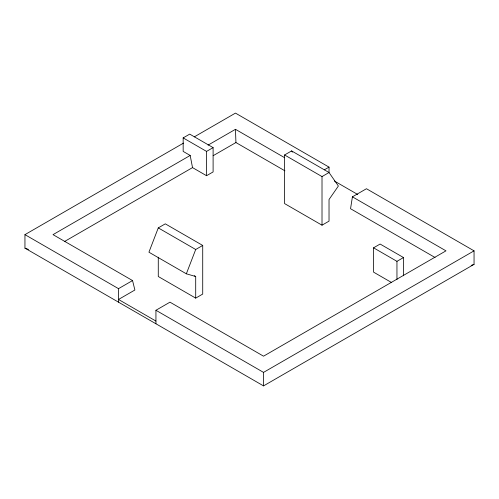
<?xml version="1.0" encoding="UTF-8"?>
<svg xmlns="http://www.w3.org/2000/svg" width="499" height="499" viewBox="0 0 499 499"><rect width="100%" height="100%" fill="white"/><g stroke="black" fill="none" stroke-linecap="round" stroke-linejoin="round"><path stroke-width="0.75" d="M183.513 143.101L24.95 234.642L24.95 248.153L263.534 385.895L474.05 264.358L474.05 250.847L366.453 188.728L352.419 196.831L350.548 208.719L435.066 257.509M158.277 227.893L148.92 252.201L186.345 273.808L195.702 276.508L195.702 298.115L202.719 294.067L202.719 245.446L165.294 223.839L158.277 227.893L195.702 249.5L202.719 245.446M186.345 273.808L195.702 249.5M183.164 137.899L189.714 134.119L213.104 147.623L213.104 171.93L206.555 175.71L192.52 167.608L190.181 155.457L183.164 151.403L183.164 137.899L206.555 151.403L213.104 147.623M194.304 136.869L235.466 113.105L329.028 167.121L329.028 172.523L338.384 186.027L329.028 199.531L329.028 221.138L322.011 225.192L284.586 203.586L284.586 154.971L291.603 150.916L329.028 172.523L322.011 176.577L284.586 154.971M190.181 155.457L53.019 234.642L132.547 280.563L134.886 290.013L118.513 299.469L155.938 321.075M208.083 145.122L235.466 129.31L284.667 157.715M64.44 241.56L192.52 167.608M213.148 155.7L235.933 142.546L284.929 170.833M24.95 234.642L118.513 288.665L132.547 280.563M324.35 169.822L329.028 167.121M155.938 323.776L155.938 310.272L169.972 302.169L263.534 356.186L445.981 250.847L352.419 196.831M391.609 282.553L373.564 272.136L373.564 247.822L380.113 244.042L403.504 257.546L403.504 275.779M373.564 247.822L396.954 261.333L403.504 257.546M155.938 310.272L263.534 372.391L474.05 250.847M471.168 265.393L474.05 264.358M24.95 248.153L28.549 249.45M334.374 181.012L357.764 194.516M194.367 275.735L195.702 276.508M195.702 298.115L158.277 276.508L158.277 257.216M291.603 150.916L292.451 152.145M235.466 129.31L235.933 142.546M396.954 261.333L396.954 279.559M322.011 176.577L322.011 225.192M263.534 372.391L263.534 385.895M206.555 151.403L206.555 175.71M118.513 288.665L118.513 302.169"/></g></svg>
